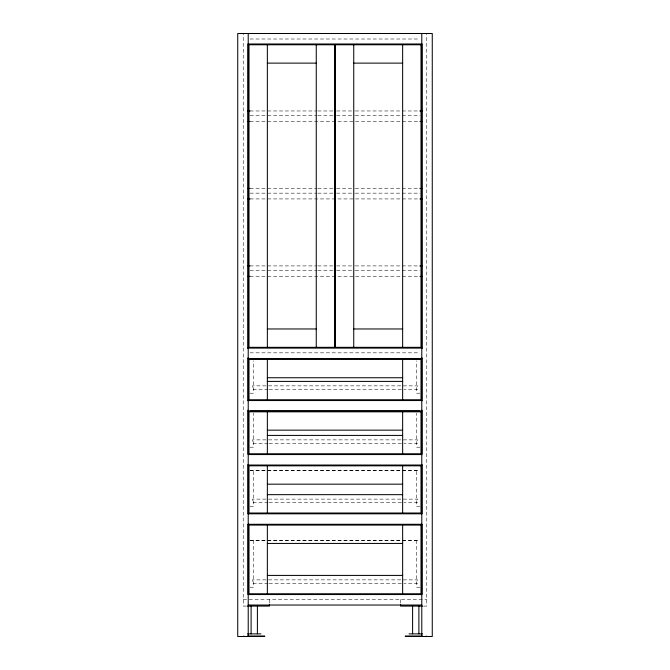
<?xml version="1.0" encoding="UTF-8"?>
<svg xmlns="http://www.w3.org/2000/svg" width="670" height="670" viewBox="0 0 670 670"><rect width="100%" height="100%" fill="white"/><g stroke="black" fill="none" stroke-linecap="round" stroke-linejoin="round"><path stroke-width="0.5" stroke-dasharray="3.35 2.51" d="M250.044 39.002L419.956 39.002M250.044 110.969L316.759 110.969M317.798 110.969L335.519 110.969M336.566 110.969L354.288 110.969M355.326 110.969L419.956 110.969M250.044 115.692L316.759 115.692M317.798 115.692L335.519 115.692M336.566 115.692L354.288 115.692M355.326 115.692L419.956 115.692M250.044 121.463L419.956 121.463M250.044 188.446L316.759 188.446M317.798 188.446L335.519 188.446M336.566 188.446L354.288 188.446M355.326 188.446L419.956 188.446M250.044 193.161L316.759 193.161M317.798 193.161L335.519 193.161M336.566 193.161L354.288 193.161M355.326 193.161L419.956 193.161M250.044 198.931L419.956 198.931M250.044 265.915L316.759 265.915M317.798 265.915L335.519 265.915M336.566 265.915L354.288 265.915M355.326 265.915L419.956 265.915M250.044 270.638L316.759 270.638M317.798 270.638L335.519 270.638M336.566 270.638L354.288 270.638M355.326 270.638L419.956 270.638M250.044 276.4L419.956 276.4M250.044 352.83L419.956 352.83M268.092 389.27L252.414 389.27L252.414 385.861L417.586 385.861L417.586 389.27L403.993 389.27M269.139 389.27L402.946 389.27M250.052 393.206L253.461 393.206L253.461 360.845M419.948 393.206L416.539 393.206L416.539 360.845M268.092 443.28L252.414 443.28L252.414 439.872L417.586 439.872L417.586 443.28L403.993 443.28M269.139 443.28L402.946 443.28M250.052 447.208L253.461 447.208L253.461 413.239M419.948 447.208L416.539 447.208L416.539 413.239M250.052 470.281L419.948 470.281M250.052 470.441L419.948 470.441M268.092 502.525L252.414 502.525L252.414 499.125L417.586 499.125L417.586 502.525L403.993 502.525M269.139 502.525L402.946 502.525M250.052 506.461L253.461 506.461L253.461 470.281M419.948 506.461L416.539 506.461L416.539 470.281M250.052 540.548L419.948 540.548M250.052 540.698L419.948 540.698M268.092 583.277L252.414 583.277L252.414 579.868L417.586 579.868L417.586 583.277L403.993 583.277M269.139 583.277L402.946 583.277M250.052 587.213L253.461 587.213L253.461 540.548M419.948 587.213L416.539 587.213L416.539 540.548M243.235 599.533L426.765 599.533M246.267 606.09L243.235 606.09L243.235 33.5M423.733 606.09L426.765 606.09L426.765 33.5M400.543 599.533L400.543 604.214M269.457 599.533L269.457 604.214"/><path stroke-width="1" d="M248.218 43.986L421.782 43.986M267.355 63.122L316.257 63.122M353.743 63.122L402.645 63.122M247.959 110.969L250.044 110.969M419.956 110.969L422.041 110.969M247.959 121.463L250.044 121.463M419.956 121.463L422.041 121.463M247.959 188.446L250.044 188.446M419.956 188.446L422.041 188.446M247.959 198.931L250.044 198.931M419.956 198.931L422.041 198.931M247.959 265.915L250.044 265.915M419.956 265.915L422.041 265.915M247.959 276.4L250.044 276.4M419.956 276.4L422.041 276.4M267.355 328.97L316.257 328.97M353.743 328.97L402.645 328.97M247.959 348.107L422.041 348.107M248.218 358.592L421.782 358.592M267.355 377.738L402.645 377.738M267.355 381.406L402.645 381.406M248.218 400.543L421.782 400.543M248.218 411.028L421.782 411.028M267.355 430.165L402.645 430.165M267.355 435.416L402.645 435.416M248.218 454.553L421.782 454.553M248.218 465.039L421.782 465.039M267.355 484.175L402.645 484.175M267.355 494.661L402.645 494.661M248.218 513.806L421.782 513.806M248.218 524.292L421.782 524.292M267.355 543.429L402.645 543.429M267.355 575.413L402.645 575.413M248.218 594.55L421.782 594.55M248.218 605.035L421.782 605.035M247.272 606.09L269.457 606.09L269.457 604.214M422.728 606.09L400.543 606.09L400.543 604.214M247.54 633.879L260.957 633.879M409.043 633.879L422.46 633.879M247.557 635.997L264.734 635.997M405.266 635.997L422.443 635.997M264.734 636.5L237.733 636.5L237.733 33.5L432.267 33.5L432.267 636.5L405.266 636.5M426.237 635.997L426.237 636.5M422.041 43.96L422.041 348.425M422.041 357.847L422.041 400.744M422.041 410.157L422.041 454.101M422.041 464.561L422.041 513.739M422.041 524.2L422.041 594.298M421.782 33.5L421.782 636.5M419.948 411.028L250.052 411.028M418.892 606.09L418.892 633.879M412.603 606.09L412.603 633.879M402.645 44.773L402.645 347.32M402.645 359.38L402.645 399.755M402.645 411.816L402.645 453.766M402.645 465.826L402.645 513.019M402.645 525.079L402.645 593.762M353.743 44.773L353.743 347.32M316.257 44.773L316.257 347.32M267.355 44.773L267.355 347.32M267.355 359.38L267.355 399.755M267.355 411.816L267.355 453.766M267.355 465.826L267.355 513.019M267.355 525.079L267.355 593.762M257.397 606.09L257.397 633.879M251.108 606.09L251.108 633.879M248.218 33.5L248.218 636.5M247.959 43.96L247.959 348.425M247.959 357.847L247.959 400.744M247.959 410.157L247.959 454.101M247.959 464.561L247.959 513.739M247.959 524.2L247.959 594.298M243.763 635.997L243.763 636.5M334.606 44.773L249.006 44.773L249.006 347.32L334.606 347.32L334.606 44.773M420.995 44.773L335.394 44.773L335.394 347.32L420.995 347.32L420.995 44.773M420.995 359.38L249.006 359.38L249.006 399.755L420.995 399.755L420.995 359.38M420.995 411.816L249.006 411.816L249.006 453.766L420.995 453.766L420.995 411.816M420.995 465.826L249.006 465.826L249.006 513.019L420.995 513.019L420.995 465.826M420.995 525.079L249.006 525.079L249.006 593.762L420.995 593.762L420.995 525.079"/></g></svg>
